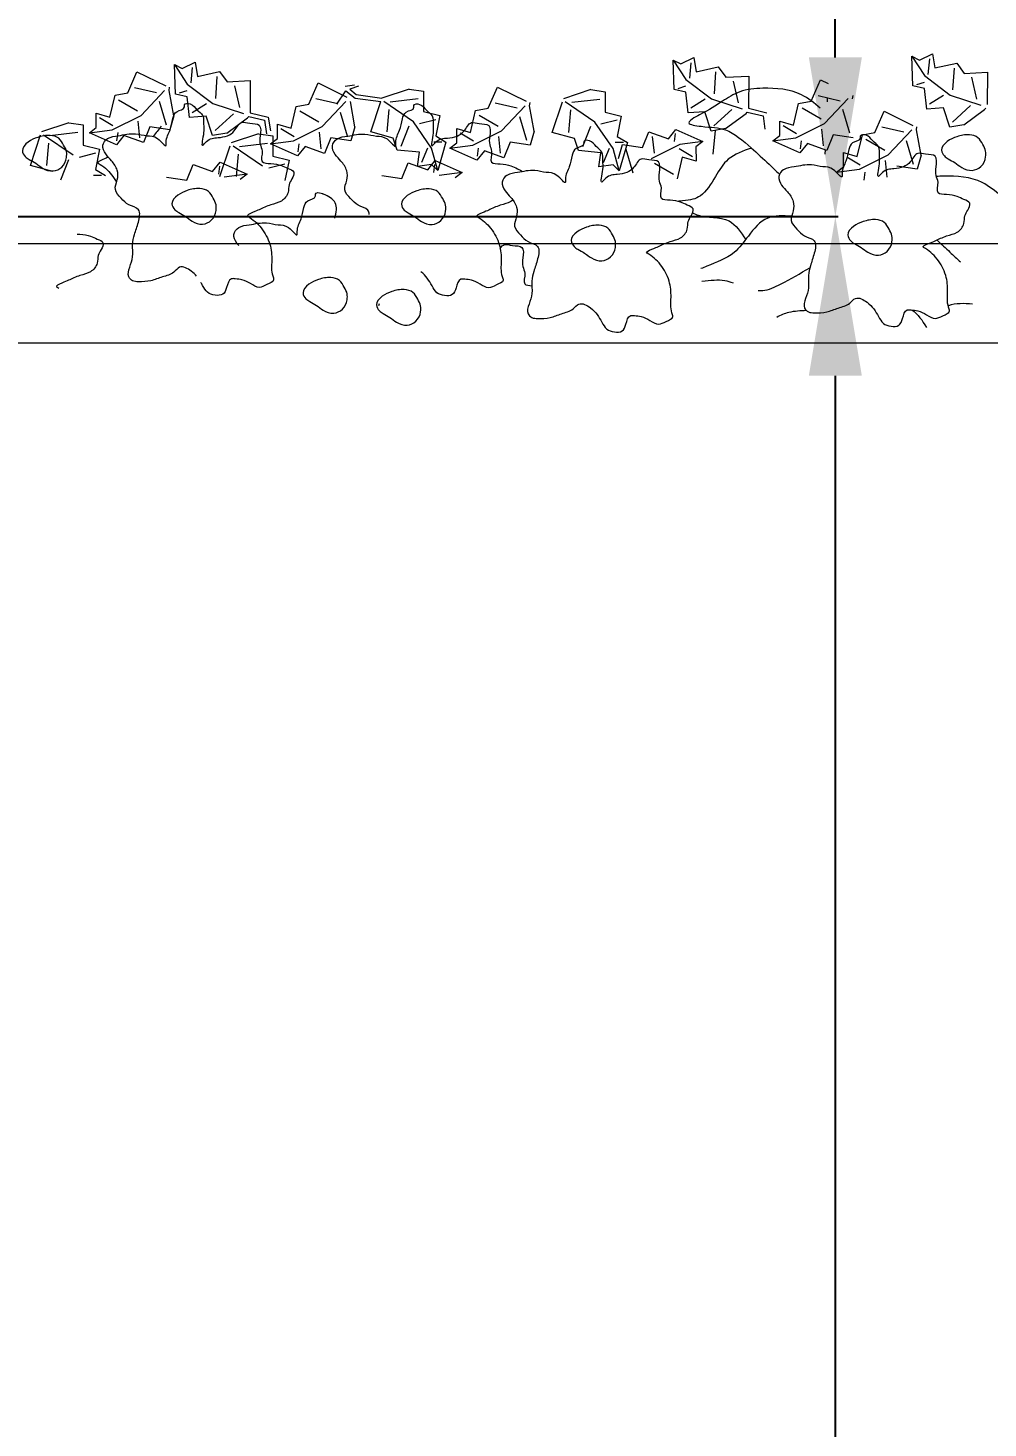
# Model space of a CAD drawing. Header units: inches. Extents: x -422522 to 22891, y -2973 to 414515.
# Drawn here: x 19409.8 to 19470.2, y 4585.8 to 4673.8 of the extents above; entities that cross this region are included whole.
import ezdxf

# ---------------------------------------------------------------- set-up
doc = ezdxf.new("R2010")
doc.units = ezdxf.units.IN
doc.header["$MEASUREMENT"] = 0
doc.layers.get('0').update_dxf_attribs({"lineweight": 40})
doc.layers.add('ARREDAMENTO', color=8, linetype='Continuous', lineweight=13)
doc.styles.get("Standard").update_dxf_attribs({"font": 'Arial.ttf'})
doc.dimstyles.get("Standard").update_dxf_attribs({"dimtxt": 10, "dimasz": 10, "dimexe": 0.18, "dimexo": 0.0625, "dimgap": 0.09, "dimtad": 0, "dimtih": 1, "dimtoh": 1, "dimdec": 4, "dimzin": 0, "dimdsep": 46, "dimtxsty": 'Standard', "dimcen": 0.09, "dimadec": 0, "dimazin": 0, "dimtfac": 1, "dimtdec": 4, "dimtofl": 0, "dimtmove": 0, "dimatfit": 3, "dimfxl": 1, "dimtolj": 1, "dimtzin": 0, "dimarcsym": 0})

# ---------------------------------------------------------------- blocks, each defined once
blk = doc.blocks.new('*D59')
at = {"color": 0, "lineweight": -2, "transparency": 16777216}
for p, q in [((19328.385, 4761.904), (19460.745, 4761.904)), ((19460.565, 4751.904), (19460.565, 4717.1)), ((19460.565, 4671.904), (19460.565, 4706.709)), ((19328.899, 4661.904), (19460.745, 4661.904))]:
    blk.add_line(p, q, dxfattribs=at)
at = {"color": 0, "transparency": 16777216}
for points in [[(19458.899, 4751.904), (19462.232, 4751.904), (19460.565, 4761.904)], [(19458.899, 4671.904), (19462.232, 4671.904), (19460.565, 4661.904)]]:
    blk.add_solid(points, dxfattribs=at)
at = {"layer": 'Defpoints', "color": 0, "transparency": 16777216}
for p in [(19328.323, 4761.904), (19328.837, 4661.904), (19460.565, 4661.904)]:
    blk.add_point(p, dxfattribs=at)
at = {"color": 0, "transparency": 16777216, "insert": (19460.565, 4711.904), "char_height": 10, "attachment_point": 5}
blk.add_mtext('\\A1;100.0000', dxfattribs=at)
blk = doc.blocks.new('*D60')
at = {"color": 0, "lineweight": -2, "transparency": 16777216}
for p, q in [((19328.899, 4661.904), (19460.745, 4661.904)), ((19460.565, 4651.904), (19460.565, 4558.06)), ((19460.565, 4453.818), (19460.565, 4547.662)), ((19328.385, 4443.818), (19460.745, 4443.818))]:
    blk.add_line(p, q, dxfattribs=at)
at = {"color": 0, "transparency": 16777216}
for points in [[(19458.899, 4651.904), (19462.232, 4651.904), (19460.565, 4661.904)], [(19458.899, 4453.818), (19462.232, 4453.818), (19460.565, 4443.818)]]:
    blk.add_solid(points, dxfattribs=at)
at = {"layer": 'Defpoints', "color": 0, "transparency": 16777216}
for p in [(19328.837, 4661.904), (19328.323, 4443.818), (19460.565, 4443.818)]:
    blk.add_point(p, dxfattribs=at)
at = {"color": 0, "transparency": 16777216, "insert": (19460.565, 4552.861), "char_height": 10, "attachment_point": 5}
blk.add_mtext('\\A1;218.0863', dxfattribs=at)

msp = doc.modelspace()

# ---------------------------------------------------------------- linework, layer by layer
at = {"layer": 'ARREDAMENTO', "lineweight": 5}
for p, q in [((19465.85111, 4671.73287), (19466.66186, 4672.13062)), ((19466.66186, 4672.13062), (19466.81668, 4671.24091)), ((19419.03542, 4671.45084), (19419.83396, 4670.23312)), ((19419.03542, 4671.45084), (19419.51824, 4671.20484)), ((19419.1021, 4669.59247), (19419.03542, 4671.45084)), ((19419.51824, 4671.20484), (19420.32899, 4671.60259)), ((19420.07689, 4670.31209), (19420.16499, 4671.28073)), ((19420.32899, 4671.60259), (19420.48382, 4670.71288)), ((19450.4396, 4669.87958), (19450.37292, 4671.73794)), ((19450.37292, 4671.73794), (19450.85574, 4671.49194)), ((19450.37292, 4671.73794), (19451.17146, 4670.52023)), ((19450.85574, 4671.49194), (19451.6665, 4671.8897)), ((19451.41439, 4670.59919), (19451.5025, 4671.56784)), ((19451.6665, 4671.8897), (19451.82132, 4670.99998)), ((19451.82132, 4670.99998), (19453.1969, 4671.31263)), ((19453.1969, 4671.31263), (19453.67661, 4670.66277)), ((19465.43497, 4670.1205), (19465.36828, 4671.97887)), ((19465.36828, 4671.97887), (19465.85111, 4671.73287)), ((19465.36828, 4671.97887), (19466.16682, 4670.76115)), ((19466.40975, 4670.84012), (19466.49786, 4671.80876)), ((19466.81668, 4671.24091), (19468.19226, 4671.55355)), ((19468.02826, 4671.23169), (19467.93705, 4669.85919)), ((19468.19226, 4671.55355), (19468.67198, 4670.90369)), ((19416.09151, 4669.6714), (19416.66645, 4671.00926)), ((19416.66645, 4671.00926), (19418.47468, 4670.1103)), ((19420.48382, 4670.71288), (19421.85939, 4671.02552)), ((19421.69539, 4670.70366), (19421.60418, 4669.33116)), ((19421.85939, 4671.02552), (19422.33911, 4670.37566)), ((19422.33911, 4670.37566), (19423.79362, 4670.44542)), ((19423.79362, 4670.44542), (19423.77827, 4668.42612)), ((19427.4806, 4668.97573), (19428.05554, 4670.31359)), ((19428.05554, 4670.31359), (19429.86377, 4669.41462)), ((19451.17146, 4670.52023), (19452.77769, 4669.2964)), ((19453.0329, 4670.99077), (19452.94169, 4669.61826)), ((19453.67661, 4670.66277), (19455.13112, 4670.73252)), ((19454.47205, 4669.04119), (19454.1594, 4670.41677)), ((19455.13112, 4670.73252), (19455.11577, 4668.71323)), ((19459.05264, 4669.16244), (19459.62758, 4670.50031)), ((19459.62758, 4670.50031), (19460.10907, 4670.26093)), ((19465.67789, 4670.19943), (19466.16375, 4670.35729)), ((19466.16682, 4670.76115), (19467.77305, 4669.53733)), ((19468.67198, 4670.90369), (19470.12648, 4670.97345)), ((19469.46741, 4669.28212), (19469.15477, 4670.65769)), ((19470.12648, 4670.97345), (19470.11113, 4668.95415)), ((19414.97516, 4668.15169), (19415.29712, 4669.5251)), ((19415.29712, 4669.5251), (19416.09151, 4669.6714)), ((19417.89768, 4669.67548), (19416.52427, 4669.99748)), ((19416.92556, 4668.26447), (19418.41027, 4669.83421)), ((19418.69207, 4669.82178), (19418.71616, 4670.02714)), ((19418.98467, 4668.23304), (19418.69207, 4669.82178)), ((19419.82782, 4669.4254), (19419.1021, 4669.59247)), ((19419.34503, 4669.6714), (19419.83089, 4669.82926)), ((19419.83396, 4670.23312), (19421.44018, 4669.0093)), ((19423.13455, 4668.75409), (19422.8219, 4670.12966)), ((19429.23722, 4668.95978), (19429.78839, 4669.80771)), ((19429.75165, 4670.09037), (19430.33956, 4670.18458)), ((19429.78839, 4669.80771), (19430.38674, 4669.34601)), ((19430.59679, 4670.09037), (19430.04559, 4669.90192)), ((19430.04559, 4669.90192), (19430.44981, 4669.57218)), ((19430.44981, 4669.57218), (19432.06658, 4669.33666)), ((19433.78804, 4669.90603), (19432.06658, 4669.33666)), ((19433.78804, 4669.90603), (19434.68205, 4669.77834)), ((19434.68205, 4669.77834), (19434.68205, 4668.50116)), ((19438.75219, 4668.70769), (19439.32712, 4670.04556)), ((19439.32712, 4670.04556), (19441.13535, 4669.14659)), ((19445.19775, 4669.87993), (19443.47629, 4669.31056)), ((19445.19775, 4669.87993), (19446.09177, 4669.75224)), ((19446.09177, 4669.75224), (19446.09177, 4668.47506)), ((19451.16532, 4669.71251), (19450.4396, 4669.87958)), ((19450.68253, 4669.95851), (19451.16839, 4670.11637)), ((19451.31707, 4668.41893), (19451.16532, 4669.71251)), ((19460.85881, 4669.16652), (19459.4854, 4669.48853)), ((19461.6532, 4669.31282), (19461.67729, 4669.51819)), ((19466.16068, 4669.95343), (19465.43497, 4670.1205)), ((19466.31244, 4668.65986), (19466.16068, 4669.95343)), ((19466.4764, 4668.98172), (19467.36919, 4669.5404)), ((19467.77305, 4669.53733), (19469.70626, 4668.9125)), ((19415.51451, 4669.23662), (19416.70817, 4668.55298)), ((19418.51636, 4667.65398), (19418.07952, 4669.13406)), ((19419.97957, 4668.13183), (19419.82782, 4669.4254)), ((19420.14354, 4668.45369), (19421.03632, 4669.01237)), ((19421.44018, 4669.0093), (19423.3734, 4668.38447)), ((19426.36425, 4667.45602), (19426.68621, 4668.82943)), ((19426.68621, 4668.82943), (19427.4806, 4668.97573)), ((19429.28677, 4668.97981), (19427.91336, 4669.30181)), ((19428.31465, 4667.56879), (19429.79936, 4669.13853)), ((19430.37376, 4667.53737), (19430.08116, 4669.12611)), ((19430.38674, 4669.34601), (19432.00004, 4669.13975)), ((19431.36145, 4667.22402), (19432.00004, 4669.13975)), ((19434.0435, 4667.86261), (19432.18362, 4669.13448)), ((19432.5109, 4668.62889), (19432.3832, 4667.22402)), ((19432.59376, 4669.10988), (19434.34318, 4669.31755)), ((19437.63583, 4667.18799), (19437.9578, 4668.5614)), ((19437.9578, 4668.5614), (19438.75219, 4668.70769)), ((19440.55835, 4668.71178), (19439.18494, 4669.03378)), ((19439.58624, 4667.30076), (19441.07094, 4668.8705)), ((19441.35274, 4668.85808), (19441.37683, 4669.06344)), ((19441.64534, 4667.26934), (19441.35274, 4668.85808)), ((19442.77117, 4667.19792), (19443.40975, 4669.11365)), ((19445.45322, 4667.83651), (19443.59333, 4669.10838)), ((19443.92061, 4668.60279), (19443.79291, 4667.19792)), ((19444.00348, 4669.08378), (19445.75289, 4669.29145)), ((19451.48104, 4668.74079), (19452.37383, 4669.29947)), ((19452.77769, 4669.2964), (19454.7109, 4668.67158)), ((19452.92637, 4667.59897), (19454.06516, 4668.6404)), ((19455.11577, 4668.71323), (19456.25387, 4668.42865)), ((19457.93628, 4667.64273), (19458.25825, 4669.01614)), ((19458.25825, 4669.01614), (19459.05264, 4669.16244)), ((19458.47564, 4668.72766), (19459.6693, 4668.04403)), ((19459.88669, 4667.75551), (19461.3714, 4669.32525)), ((19460.06253, 4669.10626), (19460.07239, 4669.3509)), ((19461.47749, 4667.14503), (19461.04065, 4668.62511)), ((19467.36305, 4668.73268), (19466.31244, 4668.65986)), ((19467.75773, 4667.51803), (19467.36305, 4668.73268)), ((19467.92173, 4667.83989), (19469.06052, 4668.88133)), ((19468.64745, 4667.67282), (19469.94717, 4668.63229)), ((19469.94717, 4668.63229), (19470.02798, 4668.71263)), ((19412.39548, 4667.79793), (19410.67403, 4667.22855)), ((19412.39548, 4667.79793), (19413.2895, 4667.67023)), ((19414.10762, 4668.40257), (19414.97516, 4668.15169)), ((19414.10964, 4667.49948), (19414.10762, 4668.40257)), ((19415.157, 4667.61024), (19414.32501, 4668.11409)), ((19415.12146, 4667.3573), (19416.92556, 4668.26447)), ((19416.8565, 4666.85551), (19416.74574, 4667.90284)), ((19418.98467, 4668.23304), (19418.73375, 4667.3655)), ((19421.03018, 4668.20465), (19419.97957, 4668.13183)), ((19421.42487, 4666.99), (19421.03018, 4668.20465)), ((19421.58887, 4667.31186), (19422.72765, 4668.3533)), ((19422.31458, 4667.14479), (19423.6143, 4668.10426)), ((19423.6143, 4668.10426), (19423.69511, 4668.1846)), ((19423.69511, 4668.1846), (19424.69591, 4667.95312)), ((19423.77827, 4668.42612), (19424.91637, 4668.14154)), ((19424.69591, 4667.95312), (19424.80612, 4667.10517)), ((19424.69591, 4667.95312), (19424.69591, 4667.95312)), ((19424.91637, 4668.14154), (19425.06335, 4667.29362)), ((19425.49671, 4667.70689), (19426.36425, 4667.45602)), ((19425.49873, 4666.80381), (19425.49671, 4667.70689)), ((19426.9036, 4668.54094), (19428.09726, 4667.85731)), ((19429.90545, 4666.95831), (19429.46861, 4668.43839)), ((19435.19291, 4666.20231), (19434.0435, 4667.86261)), ((19435.44834, 4667.99031), (19434.42663, 4667.73488)), ((19434.68205, 4668.50116), (19435.70377, 4668.24573)), ((19435.70377, 4668.24573), (19435.44834, 4666.96859)), ((19438.17519, 4668.27291), (19439.36885, 4667.58928)), ((19441.17704, 4666.69028), (19440.7402, 4668.17036)), ((19446.60262, 4666.17621), (19445.45322, 4667.83651)), ((19446.85805, 4667.9642), (19445.83634, 4667.70878)), ((19446.09177, 4668.47506), (19447.11348, 4668.21963)), ((19447.11348, 4668.21963), (19446.85805, 4666.94249)), ((19452.36769, 4668.49176), (19451.31707, 4668.41893)), ((19452.76237, 4667.27711), (19452.36769, 4668.49176)), ((19453.65209, 4667.4319), (19454.9518, 4668.39137)), ((19454.9518, 4668.39137), (19455.03261, 4668.47171)), ((19455.03261, 4668.47171), (19456.03341, 4668.24023)), ((19456.03341, 4668.24023), (19456.03341, 4668.24023)), ((19456.03341, 4668.24023), (19456.14362, 4667.39227)), ((19457.07077, 4666.99053), (19457.06875, 4667.89361)), ((19457.06875, 4667.89361), (19457.93628, 4667.64273)), ((19458.08258, 4666.84835), (19459.88669, 4667.75551)), ((19463.05652, 4667.19689), (19463.63146, 4668.53475)), ((19463.63146, 4668.53475), (19465.43968, 4667.63579)), ((19468.64745, 4667.67282), (19467.75773, 4667.51803)), ((19409.9689, 4665.11592), (19410.60749, 4667.03165)), ((19412.65095, 4665.75451), (19410.79107, 4667.02637)), ((19411.20121, 4667.00177), (19412.95063, 4667.20945)), ((19413.2895, 4667.67023), (19413.2895, 4666.39306)), ((19413.67692, 4667.1734), (19414.10964, 4667.49948)), ((19413.67692, 4667.1734), (19415.12146, 4667.3573)), ((19415.37645, 4666.41867), (19413.67692, 4667.1734)), ((19415.84472, 4666.99769), (19415.37645, 4666.41867)), ((19415.412, 4666.67161), (19415.48309, 4667.17748)), ((19417.07389, 4666.567), (19415.84472, 4666.99769)), ((19417.46904, 4667.54323), (19417.07389, 4666.567)), ((19418.73375, 4667.3655), (19417.46904, 4667.54323)), ((19422.31458, 4667.14479), (19421.42487, 4666.99)), ((19424.31168, 4667.10828), (19422.59022, 4666.5389)), ((19424.31168, 4667.10828), (19425.20569, 4666.98058)), ((19425.06601, 4666.47772), (19425.49873, 4666.80381)), ((19425.20569, 4666.98058), (19425.20569, 4665.70341)), ((19426.54609, 4666.91456), (19425.7141, 4667.41841)), ((19426.51055, 4666.66163), (19428.31465, 4667.56879)), ((19428.24559, 4666.15984), (19428.13483, 4667.20716)), ((19428.85813, 4666.84755), (19428.46298, 4665.87132)), ((19430.12284, 4666.66983), (19428.85813, 4666.84755)), ((19430.37376, 4667.53737), (19430.12284, 4666.66983)), ((19432.76633, 4666.84086), (19431.36145, 4667.22402)), ((19433.02175, 4666.07458), (19432.76633, 4666.84086)), ((19433.27718, 4666.33), (19433.78804, 4667.60714)), ((19435.44834, 4666.96859), (19436.08693, 4666.58543)), ((19436.77031, 4666.53578), (19436.76829, 4667.43886)), ((19436.76829, 4667.43886), (19437.63583, 4667.18799)), ((19437.81767, 4666.64653), (19436.98568, 4667.15038)), ((19437.78213, 4666.3936), (19439.58624, 4667.30076)), ((19439.51717, 4665.89181), (19439.40641, 4666.93913)), ((19441.64534, 4667.26934), (19441.39443, 4666.4018)), ((19444.17604, 4666.81476), (19442.77117, 4667.19792)), ((19444.43147, 4666.04848), (19444.17604, 4666.81476)), ((19444.6869, 4666.3039), (19445.19775, 4667.58104)), ((19446.85805, 4666.94249), (19447.49664, 4666.55933)), ((19448.44727, 4666.24978), (19448.84239, 4667.22601)), ((19448.84239, 4667.22601), (19450.07159, 4666.79531)), ((19449.05981, 4666.93749), (19449.17053, 4665.89017)), ((19450.07159, 4666.79531), (19450.53986, 4667.37433)), ((19450.50431, 4667.1214), (19450.43322, 4666.61553)), ((19450.53986, 4667.37433), (19452.23939, 4666.61961)), ((19453.65209, 4667.4319), (19452.76237, 4667.27711)), ((19453.00842, 4667.31992), (19452.8629, 4665.82098)), ((19456.63805, 4666.66444), (19457.07077, 4666.99053)), ((19456.63805, 4666.66444), (19458.08258, 4666.84835)), ((19458.11813, 4667.10128), (19457.28614, 4667.60513)), ((19459.81762, 4666.34656), (19459.70687, 4667.39388)), ((19460.43017, 4667.03427), (19460.03501, 4666.05804)), ((19461.69488, 4666.85655), (19460.43017, 4667.03427)), ((19461.94016, 4665.67718), (19462.26213, 4667.05059)), ((19462.26213, 4667.05059), (19463.05652, 4667.19689)), ((19464.86269, 4667.20097), (19463.48928, 4667.52297)), ((19463.89057, 4665.78996), (19465.37528, 4667.3597)), ((19465.65708, 4667.34727), (19465.68117, 4667.55263)), ((19465.94967, 4665.75853), (19465.65708, 4667.34727)), ((19411.11834, 4666.52079), (19410.99065, 4665.11592)), ((19413.2895, 4666.39306), (19414.31121, 4666.13763)), ((19414.31121, 4666.13763), (19414.05579, 4664.86049)), ((19421.88509, 4664.42627), (19422.52368, 4666.342)), ((19424.56714, 4665.06485), (19422.70726, 4666.33672)), ((19423.1174, 4666.31212), (19424.86682, 4666.51979)), ((19425.06601, 4666.47772), (19426.51055, 4666.66163)), ((19426.76554, 4665.723), (19425.06601, 4666.47772)), ((19427.23381, 4666.30202), (19426.76554, 4665.723)), ((19426.80109, 4665.97593), (19426.87218, 4666.48181)), ((19428.46298, 4665.87132), (19427.23381, 4666.30202)), ((19434.42663, 4665.94684), (19433.02175, 4666.07458)), ((19434.29893, 4665.05286), (19434.42663, 4665.94684)), ((19434.93748, 4666.20231), (19434.55436, 4665.30829)), ((19435.57607, 4664.79744), (19435.19291, 4666.20231)), ((19435.8315, 4666.58543), (19435.32064, 4666.58543)), ((19436.08693, 4666.58543), (19435.57607, 4664.79744)), ((19436.33759, 4666.20969), (19436.77031, 4666.53578)), ((19436.33759, 4666.20969), (19437.78213, 4666.3936)), ((19438.03712, 4665.45497), (19436.33759, 4666.20969)), ((19438.50539, 4666.03399), (19438.03712, 4665.45497)), ((19438.07267, 4665.7079), (19438.14376, 4666.21378)), ((19439.73456, 4665.60329), (19438.50539, 4666.03399)), ((19440.12971, 4666.57952), (19439.73456, 4665.60329)), ((19441.39443, 4666.4018), (19440.12971, 4666.57952)), ((19445.83634, 4665.92074), (19444.43147, 4666.04848)), ((19445.70864, 4665.02676), (19445.83634, 4665.92074)), ((19446.3472, 4666.17621), (19445.96407, 4665.28219)), ((19446.98578, 4664.77134), (19446.60262, 4666.17621)), ((19447.24121, 4666.55933), (19446.73036, 4666.55933)), ((19446.93164, 4665.55997), (19447.18252, 4666.4275)), ((19447.49664, 4666.55933), (19446.98578, 4664.77134)), ((19447.18252, 4666.4275), (19448.44727, 4666.24978)), ((19447.39995, 4666.13902), (19447.83679, 4664.65894)), ((19450.79485, 4666.4357), (19448.99075, 4665.52854)), ((19450.75931, 4666.18277), (19451.5913, 4665.67892)), ((19452.23939, 4666.61961), (19450.79485, 4666.4357)), ((19452.23939, 4666.61961), (19451.80663, 4666.29352)), ((19451.80663, 4666.29352), (19451.80869, 4665.39044)), ((19458.33758, 4665.90972), (19456.63805, 4666.66444)), ((19458.80585, 4666.48874), (19458.33758, 4665.90972)), ((19458.37312, 4666.16265), (19458.44422, 4666.66852)), ((19460.03501, 4666.05804), (19458.80585, 4666.48874)), ((19459.93013, 4665.82098), (19459.94101, 4666.09098)), ((19461.07465, 4665.02497), (19461.07263, 4665.92806)), ((19461.07263, 4665.92806), (19461.94016, 4665.67718)), ((19462.47952, 4666.76211), (19463.67318, 4666.07847)), ((19465.48137, 4665.17947), (19465.04453, 4666.65955)), ((19411.37377, 4664.73276), (19409.9689, 4665.11592)), ((19411.88463, 4664.2219), (19412.39548, 4665.49904)), ((19414.05579, 4665.8822), (19413.03407, 4665.62677)), ((19419.8014, 4664.2009), (19420.19652, 4665.17713)), ((19420.19652, 4665.17713), (19421.42573, 4664.74644)), ((19421.42573, 4664.74644), (19421.89399, 4665.32546)), ((19421.85845, 4665.07252), (19421.78736, 4664.56665)), ((19421.89399, 4665.32546), (19423.59352, 4664.57073)), ((19423.03454, 4665.83114), (19422.90684, 4664.42627)), ((19425.97198, 4665.19255), (19424.95027, 4664.93712)), ((19425.20569, 4665.70341), (19426.22741, 4665.44798)), ((19426.22741, 4665.44798), (19425.97198, 4664.17084)), ((19433.31809, 4664.3053), (19433.71321, 4665.28154)), ((19433.71321, 4665.28154), (19434.94242, 4664.85084)), ((19435.19291, 4665.18056), (19434.29893, 4665.05286)), ((19434.94242, 4664.85084), (19435.41068, 4665.42986)), ((19435.57607, 4664.79744), (19435.19291, 4665.18056)), ((19435.37514, 4665.17692), (19435.30405, 4664.67105)), ((19435.41068, 4665.42986), (19437.11021, 4664.67513)), ((19446.60262, 4665.15446), (19445.70864, 4665.02676)), ((19446.98578, 4664.77134), (19446.60262, 4665.15446)), ((19450.40176, 4664.55642), (19449.20814, 4665.24006)), ((19450.94115, 4665.64135), (19450.61915, 4664.26791)), ((19451.80869, 4665.39044), (19450.94115, 4665.64135)), ((19462.12201, 4665.13573), (19461.29002, 4665.63957)), ((19462.08646, 4664.88279), (19463.89057, 4665.78996)), ((19463.8215, 4664.381), (19463.71075, 4665.42832)), ((19465.69876, 4664.89099), (19464.43405, 4665.06872)), ((19465.94967, 4665.75853), (19465.69876, 4664.89099)), ((19414.43895, 4664.47733), (19413.92809, 4664.47733)), ((19414.05579, 4664.86049), (19414.69437, 4664.47733)), ((19418.53665, 4664.37863), (19419.8014, 4664.2009)), ((19423.59352, 4664.57073), (19422.14899, 4664.38683)), ((19423.59352, 4664.57073), (19423.16077, 4664.24465)), ((19432.05334, 4664.48303), (19433.31809, 4664.3053)), ((19437.11021, 4664.67513), (19435.66568, 4664.49123)), ((19437.11021, 4664.67513), (19436.67746, 4664.34905)), ((19460.64193, 4664.69889), (19461.07465, 4665.02497)), ((19460.64193, 4664.69889), (19462.08646, 4664.88279)), ((19462.377, 4664.1971), (19462.44809, 4664.70297))]:
    msp.add_line(p, q, dxfattribs=at)
at = {"layer": 'ARREDAMENTO'}
for p, q in [((19328.32267, 4660.22024), (19526.16275, 4660.22024)), ((19328.32267, 4653.97546), (19526.16275, 4653.97546))]:
    msp.add_line(p, q, dxfattribs=at)
for points in [[(19459.62167, 4668.71098), (19458.42926, 4669.5586), (19455.99835, 4669.96407), (19454.5578, 4669.73881), (19453.47739, 4669.15312), (19452.03685, 4668.29711), (19451.3616, 4667.80152), (19452.12688, 4667.57626), (19453.65746, 4667.35099), (19455.27807, 4666.22466), (19456.4035, 4665.18844), (19457.0539, 4664.57084)], [(19418.19748, 4667.5783), (19417.68217, 4666.9434)], [(19429.10747, 4661.79794), (19429.13772, 4662.77418), (19428.38746, 4663.31828)]]:
    msp.add_spline(points, degree=3, dxfattribs=at)
for points, knots in [([(19420.41947, 4658.15257), (19420.32197, 4658.26813), (19420.03048, 4658.54682), (19419.38844, 4658.90225), (19418.94073, 4658.27596), (19418.2612, 4658.14583), (19417.5465, 4657.82104), (19416.90242, 4657.80449), (19416.39186, 4657.82538), (19416.03612, 4658.17313), (19416.22583, 4658.76307), (19416.46209, 4659.4007), (19416.34541, 4660.11336), (19416.52777, 4660.84999), (19416.76352, 4661.49011), (19416.95721, 4662.44311), (19416.09982, 4662.57668), (19415.68969, 4663.05859), (19415.17697, 4663.57484), (19415.47743, 4664.20468), (19415.49139, 4664.86389), (19415.11075, 4665.40029), (19414.6863, 4665.81143), (19414.4126, 4666.37644), (19414.84818, 4666.91947), (19415.63481, 4666.9821), (19416.45372, 4667.20141), (19417.29964, 4666.93996), (19417.93207, 4667.00933), (19418.54638, 4666.13974), (19418.47155, 4666.8307), (19418.79459, 4667.30272), (19418.88875, 4667.98315), (19419.08642, 4668.59662), (19419.70537, 4668.61616), (19419.613, 4669.02549), (19420.17471, 4669.01966), (19420.37854, 4668.59856), (19420.8999, 4668.2978), (19420.83694, 4667.67755), (19420.9175, 4667.19063), (19420.62993, 4666.11061), (19421.1514, 4666.82087), (19421.7091, 4666.85324), (19422.35538, 4666.93515), (19422.87159, 4667.28165), (19423.15332, 4667.97105), (19423.78334, 4667.71301), (19424.51747, 4667.79649), (19424.41653, 4666.99769), (19424.36015, 4666.47047), (19424.63755, 4665.97999), (19424.33255, 4665.24344), (19425.16585, 4665.25127), (19425.68736, 4665.16369), (19426.13445, 4664.93945), (19426.65579, 4664.74294), (19426.41181, 4664.25847), (19426.17183, 4663.90367), (19426.23148, 4663.34013), (19425.76603, 4662.80041), (19425.05848, 4662.67102), (19424.40758, 4662.35569), (19424.05462, 4662.21236), (19423.51974, 4661.97753), (19423.63347, 4661.91716), (19423.961, 4661.74334), (19424.53945, 4661.21886), (19425.08095, 4660.23054), (19425.18012, 4659.15409), (19425.07769, 4658.42625), (19425.35153, 4657.8229), (19424.80398, 4657.64572), (19424.3416, 4657.33774), (19423.80951, 4657.71455), (19423.33172, 4657.95065), (19422.92006, 4657.9839), (19422.45149, 4658.04285), (19422.33311, 4657.47652), (19422.12662, 4656.94878), (19421.56027, 4656.94343), (19421.05683, 4657.09567), (19420.84887, 4657.48476), (19420.72478, 4657.70386), (19420.68661, 4657.76797)], [9.3559044, 9.3559044, 9.3559044, 9.3559044, 9.76354055, 10.42814128, 10.838604, 11.52166703, 12.18626749, 12.87127029, 13.19084776, 13.48816158, 14.01657251, 14.61603479, 15.29956511, 15.83575403, 16.5508596, 17.23438992, 17.82186666, 18.38053775, 18.94912887, 19.48531776, 20.01111014, 20.62415429, 21.10874635, 21.60751681, 22.05969805, 22.65874609, 23.6102421, 24.2493971, 24.84844513, 25.44764125, 25.60537918, 26.32048475, 26.97082357, 27.39464741, 27.89039301, 27.99555143, 28.31512884, 28.79966147, 29.2456323, 29.72175294, 30.19496643, 30.88051282, 31.17782674, 31.84242731, 32.37821899, 32.83028262, 33.46319646, 33.88676893, 34.42256061, 35.00331375, 35.47652693, 35.85928677, 36.43765837, 36.92204461, 37.5094419, 37.90960211, 38.28854597, 38.67130551, 39.02396135, 39.44786356, 40.04717821, 40.66216639, 41.34522942, 41.74538963, 42.08189648, 42.08189648, 42.08189648, 43.0509616, 44.06216632, 44.96216816, 45.8050753, 46.02185467, 46.47391817, 46.92283961, 47.44033838, 47.957837, 48.32933613, 48.5394845, 49.08071881, 49.50454257, 49.92811521, 50.37703665, 50.82921789, 51.0227799, 51.0227799, 51.0227799, 51.0227799]), ([(19431.26463, 4662.03113), (19431.2632, 4662.14206), (19431.19275, 4662.44806), (19430.52311, 4662.55238), (19430.11299, 4663.03428), (19429.60027, 4663.55054), (19429.90073, 4664.18038), (19429.91468, 4664.83959), (19429.53405, 4665.37598), (19429.1096, 4665.78713), (19428.8359, 4666.35214), (19429.27148, 4666.89516), (19430.05811, 4666.9578), (19430.87702, 4667.17711), (19431.72294, 4666.91566), (19432.35537, 4666.98502), (19432.96968, 4666.11544), (19432.89484, 4666.8064), (19433.21789, 4667.27841), (19433.31205, 4667.95885), (19433.50972, 4668.57231), (19434.12867, 4668.59186), (19434.03629, 4669.00118), (19434.59801, 4668.99536), (19434.80183, 4668.57426), (19435.32319, 4668.2735), (19435.26024, 4667.65324), (19435.3408, 4667.16633), (19435.05322, 4666.0863), (19435.5747, 4666.79656), (19436.13239, 4666.82894), (19436.77868, 4666.91084), (19437.29489, 4667.25735), (19437.57662, 4667.94674), (19438.20664, 4667.68871), (19438.94077, 4667.77219), (19438.83983, 4666.97339), (19438.78345, 4666.44617), (19439.06085, 4665.95568), (19438.75584, 4665.21913), (19439.58914, 4665.22696), (19440.11065, 4665.13938), (19440.53256, 4664.92778), (19440.83919, 4664.80938), (19440.91026, 4664.73299)], [59.03342909, 59.03342909, 59.03342909, 59.03342909, 59.31628641, 59.90376315, 60.46243423, 61.03102536, 61.56721424, 62.09300663, 62.70605077, 63.19064283, 63.6894133, 64.14159454, 64.74064257, 65.69213858, 66.33129358, 66.93034162, 67.52953773, 67.68727567, 68.40238124, 69.05272005, 69.4765439, 69.97228949, 70.07744791, 70.39702533, 70.88155795, 71.32752878, 71.80364942, 72.27686292, 72.96240931, 73.25972323, 73.92432379, 74.46011547, 74.9121791, 75.54509294, 75.96866541, 76.50445709, 77.08521023, 77.55842342, 77.94118325, 78.51955485, 79.00394109, 79.59133838, 79.99149859, 80.2934731, 80.2934731, 80.2934731, 80.2934731]), ([(19455.29508, 4666.20951), (19454.76388, 4666.02598), (19453.78946, 4665.68932), (19453.00487, 4664.38541), (19452.23057, 4663.09848), (19451.40948, 4662.92351), (19450.74728, 4662.8735), (19450.66218, 4662.86053)], [0, 0, 0, 0, 1.41075402, 2.58786897, 3.92996857, 4.94816101, 5.14703692, 5.14703692, 5.14703692, 5.14703692]), ([(19414.86998, 4665.63923), (19414.78165, 4665.60122), (19414.58228, 4665.51822), (19414.11875, 4665.31471), (19414.23248, 4665.25435), (19414.56, 4665.08052), (19414.98548, 4664.69475), (19415.29942, 4664.2251), (19415.38891, 4664.06019)], [41.4434934, 41.4434934, 41.4434934, 41.4434934, 41.74538963, 42.08189648, 42.08189648, 42.08189648, 43.0509616, 43.53847021, 43.53847021, 43.53847021, 43.53847021]), ([(19470.99025, 4663.19381), (19470.60942, 4663.51082), (19469.58704, 4664.36188), (19468.04905, 4664.47946), (19467.06658, 4664.43668), (19466.91828, 4664.42462)], [0, 0, 0, 0, 1.27448056, 3.42145728, 3.80739719, 3.80739719, 3.80739719, 3.80739719]), ([(19423.08268, 4660.07163), (19423.03507, 4660.12632), (19422.86735, 4660.33186), (19422.64974, 4660.78108), (19423.08532, 4661.3241), (19423.87195, 4661.38673), (19424.69086, 4661.60605), (19425.53677, 4661.34459), (19426.1692, 4661.41396), (19426.78352, 4660.54437), (19426.70868, 4661.23534), (19427.03172, 4661.70735), (19427.12589, 4662.38778), (19427.32355, 4663.00125), (19427.94251, 4663.02079), (19427.85013, 4663.43012), (19428.18637, 4663.42663), (19428.3486, 4663.34458), (19428.38746, 4663.31828)], [63.00025188, 63.00025188, 63.00025188, 63.00025188, 63.19064283, 63.6894133, 64.14159454, 64.74064257, 65.69213858, 66.33129358, 66.93034162, 67.52953773, 67.68727567, 68.40238124, 69.05272005, 69.4765439, 69.97228949, 70.07744791, 70.39702533, 70.5165652, 70.5165652, 70.5165652, 70.5165652]), ([(19440.29389, 4662.94975), (19440.25372, 4662.91588), (19440.01558, 4662.74433), (19439.48177, 4662.64672), (19438.83088, 4662.33138), (19438.47792, 4662.18806), (19437.94304, 4661.95322), (19438.05677, 4661.89286), (19438.3843, 4661.71903), (19438.96275, 4661.19456), (19439.50425, 4660.20624), (19439.60342, 4659.12979), (19439.50098, 4658.40194), (19439.77482, 4657.79859), (19439.22727, 4657.62141), (19438.7649, 4657.31344), (19438.23281, 4657.69025), (19437.75501, 4657.92635), (19437.34336, 4657.9596), (19436.87478, 4658.01855), (19436.7564, 4657.45222), (19436.54991, 4656.92448), (19435.98357, 4656.91913), (19435.48013, 4657.07136), (19435.21473, 4657.56792), (19434.93373, 4658.05044), (19434.67909, 4658.31403), (19434.51252, 4658.44202)], [39.91376517, 39.91376517, 39.91376517, 39.91376517, 40.04717821, 40.66216639, 41.34522942, 41.74538963, 42.08189648, 42.08189648, 42.08189648, 43.0509616, 44.06216632, 44.96216816, 45.8050753, 46.02185467, 46.47391817, 46.92283961, 47.44033838, 47.957837, 48.32933613, 48.5394845, 49.08071881, 49.50454257, 49.92811521, 50.37703665, 50.82921789, 51.32513775, 51.83147382, 51.83147382, 51.83147382, 51.83147382]), ([(19451.59487, 4662.14162), (19451.71048, 4662.07941), (19452.32634, 4661.79609), (19453.96091, 4661.9923), (19454.63172, 4660.9309), (19454.92922, 4660.46018)], [6.40871394, 6.40871394, 6.40871394, 6.40871394, 6.78996356, 8.50527781, 9.87225967, 9.87225967, 9.87225967, 9.87225967]), ([(19457.81766, 4661.92817), (19457.28698, 4661.96113), (19456.1735, 4662.03029), (19455.1316, 4660.75608), (19454.16975, 4659.40597), (19452.95931, 4659.00035), (19452.24232, 4658.68581), (19452.12023, 4658.63712)], [0, 0, 0, 0, 1.31446561, 2.75805883, 3.95392064, 5.62033457, 5.96118195, 5.96118195, 5.96118195, 5.96118195]), ([(19412.91146, 4660.80732), (19412.96995, 4660.80364), (19413.29732, 4660.79185), (19413.6938, 4660.72526), (19414.14089, 4660.50103), (19414.66224, 4660.30452), (19414.41825, 4659.82005), (19414.17828, 4659.46525), (19414.23793, 4658.90171), (19413.77247, 4658.36198), (19413.06492, 4658.2326), (19412.41403, 4657.91726), (19412.06107, 4657.77394), (19411.52619, 4657.5391), (19411.63992, 4657.47874), (19411.67873, 4657.45814), (19411.71691, 4657.43639), (19411.75446, 4657.41354)], [36.79054298, 36.79054298, 36.79054298, 36.79054298, 36.92204461, 37.5094419, 37.90960211, 38.28854597, 38.67130551, 39.02396135, 39.44786356, 40.04717821, 40.66216639, 41.34522942, 41.74538963, 42.08189648, 42.08189648, 42.08189648, 42.19671617, 42.19671617, 42.19671617, 42.19671617]), ([(19439.50315, 4659.89865), (19439.586, 4660.01847), (19439.77395, 4660.24543), (19440.29292, 4660.03288), (19441.02705, 4660.11636), (19440.92611, 4659.31756), (19440.86973, 4658.79034), (19441.14713, 4658.29985), (19440.85775, 4657.60105), (19441.30767, 4657.5703), (19441.49169, 4657.56144)], [75.19283034, 75.19283034, 75.19283034, 75.19283034, 75.54509294, 75.96866541, 76.50445709, 77.08521023, 77.55842342, 77.94118325, 78.51955485, 78.92985555, 78.92985555, 78.92985555, 78.92985555]), ([(19466.94882, 4660.43558), (19467.23004, 4660.18005), (19467.71386, 4659.72852), (19468.20519, 4659.26061), (19468.42248, 4659.05367)], [12.06103796, 12.06103796, 12.06103796, 12.06103796, 13.04646637, 13.8278229, 13.8278229, 13.8278229, 13.8278229]), ([(19455.71326, 4657.25896), (19455.80889, 4657.25134), (19456.29552, 4657.24859), (19457.41855, 4657.79867), (19458.36061, 4658.33818), (19458.96078, 4658.68188)], [11.52433549, 11.52433549, 11.52433549, 11.52433549, 11.7775606, 12.81967869, 14.64901654, 14.64901654, 14.64901654, 14.64901654]), ([(19452.17956, 4657.85638), (19452.75481, 4657.89107), (19453.30653, 4658.00574), (19453.95602, 4657.80393), (19454.13612, 4657.73962)], [8.28089965, 8.28089965, 8.28089965, 8.28089965, 9.62765444, 10.12571887, 10.12571887, 10.12571887, 10.12571887]), ([(19469.18623, 4656.41101), (19468.65556, 4656.44396), (19468.1174, 4656.47739), (19467.66958, 4656.28704), (19467.66337, 4656.28435)], [0, 0, 0, 0, 1.31446561, 1.3329937, 1.3329937, 1.3329937, 1.3329937]), ([(19458.75803, 4655.99924), (19458.37999, 4655.98324), (19457.73274, 4655.95584), (19457.11759, 4655.71694), (19456.89022, 4655.57132)], [0, 0, 0, 0, 3.93618215, 6.73920466, 6.73920466, 6.73920466, 6.73920466])]:
    msp.add_open_spline(points, degree=3, knots=knots, dxfattribs=at)
for points, start_tangent, end_tangent in [([(19412.24235, 4665.61648), (19411.94081, 4665.01293), (19411.39805, 4664.77151), (19410.73467, 4664.95257), (19410.31252, 4665.25435), (19409.89037, 4665.49577), (19409.64915, 4665.67684), (19409.46823, 4666.03897), (19409.83007, 4666.58217), (19410.43314, 4666.88395), (19411.21713, 4667.00466), (19411.75989, 4666.82359), (19412.06143, 4666.4011), (19412.24235, 4665.97861), (19412.24235, 4665.61648)], (-0.12048303, -0.99271539), (-0.12048303, -0.99271539)), ([(19466.11493, 4659.96354), (19466.95923, 4659.23928), (19467.50199, 4658.21324), (19467.62261, 4657.18719), (19467.68291, 4656.22151), (19467.74322, 4655.98009), (19467.32107, 4655.67831), (19466.83861, 4655.49724), (19466.29585, 4655.73866), (19465.75309, 4655.98009), (19465.33094, 4656.04044), (19465.08971, 4656.04044), (19464.78818, 4655.49724), (19464.54695, 4655.07475), (19464.06449, 4655.0144), (19463.58204, 4655.19546), (19463.2805, 4655.61795), (19462.97897, 4656.1008), (19462.55682, 4656.52328), (19461.83313, 4656.76471), (19461.47129, 4656.46293), (19460.74761, 4656.16115), (19460.02392, 4655.91973), (19459.23993, 4655.85937), (19458.87809, 4655.91973), (19458.63686, 4656.16115), (19458.69717, 4656.76471), (19458.87809, 4657.42862), (19458.87809, 4658.21324), (19458.9987, 4658.81679), (19459.23993, 4659.60141), (19459.23993, 4660.38603), (19458.63686, 4660.68781), (19458.15441, 4661.1103), (19457.79256, 4661.6535), (19457.91318, 4662.25705), (19457.91318, 4662.86061), (19457.55133, 4663.46416), (19457.18949, 4663.88665), (19457.00857, 4664.42985), (19457.31011, 4664.85233), (19457.97348, 4665.0334), (19459.05901, 4665.15411), (19459.78269, 4665.0334), (19460.44607, 4664.85233), (19460.98883, 4664.42985), (19460.98883, 4664.61091), (19461.23006, 4665.39553), (19461.41098, 4666.1198), (19461.65221, 4666.54229), (19462.13467, 4666.84406), (19462.13467, 4666.96478), (19462.49651, 4667.02513), (19462.91866, 4666.663), (19463.2805, 4666.30087), (19463.34081, 4665.75767), (19463.34081, 4665.21447), (19463.2805, 4664.42985), (19463.52173, 4664.67127), (19464.24541, 4664.91269), (19464.84848, 4665.0334), (19465.27063, 4665.33518), (19465.75309, 4665.87838), (19466.23554, 4665.81802), (19466.83861, 4665.69731), (19466.89892, 4665.0334), (19466.89892, 4664.4902), (19467.01954, 4664.06771), (19467.01954, 4663.4038), (19467.5623, 4663.28309), (19468.22568, 4663.16238), (19468.64782, 4662.98132), (19469.00967, 4662.73989), (19468.88905, 4662.31741), (19468.70813, 4661.95527), (19468.64782, 4661.47243), (19468.22568, 4660.92923), (19467.5623, 4660.68781), (19466.83861, 4660.38603), (19466.41647, 4660.20497), (19466.11493, 4659.96354)], (0.88330592, -0.46879703), (0.88330592, -0.46879703)), ([(19470.01391, 4665.65486), (19469.71238, 4665.05131), (19469.16961, 4664.80988), (19468.50624, 4664.99095), (19468.08409, 4665.29273), (19467.66194, 4665.53415), (19467.42071, 4665.71522), (19467.23979, 4666.07735), (19467.60163, 4666.62055), (19468.2047, 4666.92232), (19468.98869, 4667.04304), (19469.53146, 4666.86197), (19469.83299, 4666.43948), (19470.01391, 4666.01699), (19470.01391, 4665.65486)], (-0.12048303, -0.99271539), (-0.12048303, -0.99271539)), ([(19448.72884, 4659.60802), (19449.57314, 4658.88375), (19450.1159, 4657.85771), (19450.23652, 4656.83167), (19450.29682, 4655.86598), (19450.35713, 4655.62456), (19449.93498, 4655.32278), (19449.45252, 4655.14172), (19448.90976, 4655.38314), (19448.367, 4655.62456), (19447.94485, 4655.68491), (19447.70362, 4655.68491), (19447.40209, 4655.14172), (19447.16086, 4654.71923), (19446.6784, 4654.65887), (19446.19595, 4654.83994), (19445.89441, 4655.26243), (19445.59288, 4655.74527), (19445.17073, 4656.16776), (19444.44704, 4656.40918), (19444.0852, 4656.1074), (19443.36152, 4655.80563), (19442.63783, 4655.5642), (19441.85384, 4655.50385), (19441.492, 4655.5642), (19441.25077, 4655.80563), (19441.31108, 4656.40918), (19441.492, 4657.07309), (19441.492, 4657.85771), (19441.61261, 4658.46126), (19441.85384, 4659.24589), (19441.85384, 4660.03051), (19441.25077, 4660.33228), (19440.76831, 4660.75477), (19440.40647, 4661.29797), (19440.52709, 4661.90152), (19440.52709, 4662.50508), (19440.16524, 4663.10863), (19439.8034, 4663.53112), (19439.62248, 4664.07432), (19439.92402, 4664.49681), (19440.58739, 4664.67787), (19441.67292, 4664.79859), (19442.3966, 4664.67787), (19443.05998, 4664.49681), (19443.60274, 4664.07432), (19443.60274, 4664.25539), (19443.84397, 4665.04001), (19444.02489, 4665.76427), (19444.26612, 4666.18676), (19444.74858, 4666.48854), (19444.74858, 4666.60925), (19445.11042, 4666.6696), (19445.53257, 4666.30747), (19445.89441, 4665.94534), (19445.95472, 4665.40214), (19445.95472, 4664.85894), (19445.89441, 4664.07432), (19446.13564, 4664.31574), (19446.85932, 4664.55716), (19447.46239, 4664.67787), (19447.88454, 4664.97965), (19448.367, 4665.52285), (19448.84945, 4665.4625), (19449.45252, 4665.34178), (19449.51283, 4664.67787), (19449.51283, 4664.13468), (19449.63344, 4663.71219), (19449.63344, 4663.04828), (19450.17621, 4662.92757), (19450.83959, 4662.80686), (19451.26173, 4662.62579), (19451.62358, 4662.38437), (19451.50296, 4661.96188), (19451.32204, 4661.59975), (19451.26173, 4661.1169), (19450.83959, 4660.5737), (19450.17621, 4660.33228), (19449.45252, 4660.03051), (19449.03037, 4659.84944), (19448.72884, 4659.60802)], (0.88330592, -0.46879703), (0.88330592, -0.46879703)), ([(19421.64334, 4662.2793), (19421.34181, 4661.67574), (19420.79904, 4661.43432), (19420.13567, 4661.61539), (19419.71352, 4661.91716), (19419.29137, 4662.15859), (19419.05014, 4662.33965), (19418.86922, 4662.70178), (19419.23106, 4663.24498), (19419.83413, 4663.54676), (19420.61812, 4663.66747), (19421.16089, 4663.48641), (19421.46242, 4663.06392), (19421.64334, 4662.64143), (19421.64334, 4662.2793)], (-0.12048303, -0.99271539), (-0.12048303, -0.99271539)), ([(19436.06664, 4662.25499), (19435.7651, 4661.65144), (19435.22234, 4661.41002), (19434.55896, 4661.59108), (19434.13681, 4661.89286), (19433.71467, 4662.13428), (19433.47344, 4662.31535), (19433.29252, 4662.67748), (19433.65436, 4663.22068), (19434.25743, 4663.52246), (19435.04142, 4663.64317), (19435.58418, 4663.4621), (19435.88572, 4663.03961), (19436.06664, 4662.61713), (19436.06664, 4662.25499)], (-0.12048303, -0.99271539), (-0.12048303, -0.99271539)), ([(19464.1248, 4660.32568), (19463.82326, 4659.72212), (19463.2805, 4659.4807), (19462.61712, 4659.66177), (19462.19497, 4659.96354), (19461.77283, 4660.20497), (19461.5316, 4660.38603), (19461.35068, 4660.74817), (19461.71252, 4661.29136), (19462.31559, 4661.59314), (19463.09958, 4661.71385), (19463.64234, 4661.53279), (19463.94388, 4661.1103), (19464.1248, 4660.68781), (19464.1248, 4660.32568)], (-0.12048303, -0.99271539), (-0.12048303, -0.99271539)), ([(19446.73871, 4659.97015), (19446.43717, 4659.3666), (19445.89441, 4659.12517), (19445.23103, 4659.30624), (19444.80888, 4659.60802), (19444.38674, 4659.84944), (19444.14551, 4660.03051), (19443.96459, 4660.39264), (19444.32643, 4660.93584), (19444.9295, 4661.23761), (19445.71349, 4661.35833), (19446.25625, 4661.17726), (19446.55779, 4660.75477), (19446.73871, 4660.33228), (19446.73871, 4659.97015)], (-0.12048303, -0.99271539), (-0.12048303, -0.99271539)), ([(19429.88048, 4656.68393), (19429.57894, 4656.08037), (19429.03618, 4655.83895), (19428.3728, 4656.02002), (19427.95065, 4656.3218), (19427.5285, 4656.56322), (19427.28728, 4656.74428), (19427.10636, 4657.10642), (19427.4682, 4657.64962), (19428.07127, 4657.95139), (19428.85526, 4658.0721), (19429.39802, 4657.89104), (19429.69956, 4657.46855), (19429.88048, 4657.04606), (19429.88048, 4656.68393)], (-0.12048303, -0.99271539), (-0.12048303, -0.99271539)), ([(19434.49895, 4655.93025), (19434.19742, 4655.3267), (19433.65466, 4655.08528), (19432.99128, 4655.26634), (19432.56913, 4655.56812), (19432.14698, 4655.80954), (19431.90575, 4655.99061), (19431.72483, 4656.35274), (19432.08667, 4656.89594), (19432.68974, 4657.19772), (19433.47374, 4657.31843), (19434.0165, 4657.13736), (19434.31803, 4656.71487), (19434.49895, 4656.29239), (19434.49895, 4655.93025)], (-0.12048303, -0.99271539), (-0.12048303, -0.99271539))]:
    msp.add_spline(points, degree=3, dxfattribs=dict(at, start_tangent=start_tangent, end_tangent=end_tangent))
for points in [[(19431.87907, 4656.31728), (19431.8914, 4656.35741), (19431.90421, 4656.39785), (19431.91619, 4656.43847)], [(19465.38554, 4656.03454), (19465.76389, 4655.7878), (19466.03085, 4655.36541), (19466.2978, 4654.94301)]]:
    msp.add_open_spline(points, degree=3, dxfattribs=at)

# ---------------------------------------------------------------- dimensions: what is measured, and where the dimension line sits
at = {"color": 2}
for base, p1, p2, picture, middle in [((19460.56537, 4661.90423), (19328.32267, 4761.90423), (19328.83663, 4661.90423), '*D59', (19460.56537, 4711.90423)), ((19460.56537, 4443.81791), (19328.83663, 4661.90423), (19328.32267, 4443.81791), '*D60', (19460.56537, 4552.86107))]:
    dim = msp.add_linear_dim(base=base, p1=p1, p2=p2, angle=90, dimstyle='Standard', dxfattribs=at)
    dim.commit()
    dim.dimension.update_dxf_attribs({"geometry": picture, "text_midpoint": middle})

doc.saveas('drawing.dxf')
